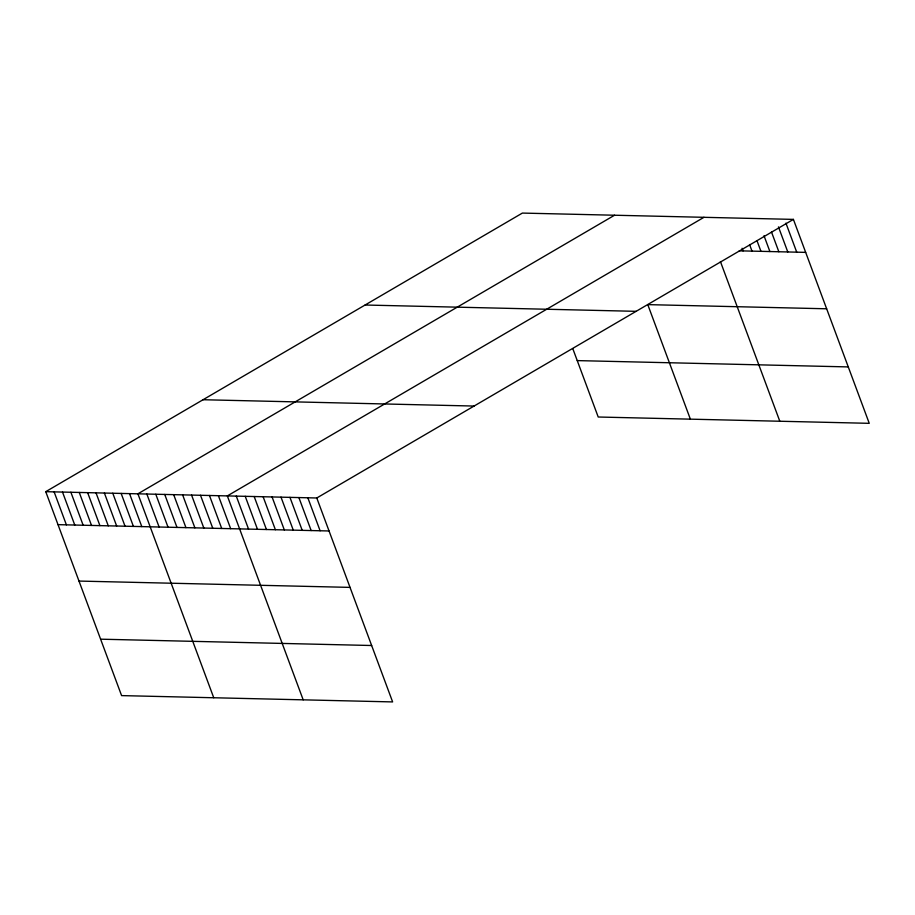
<?xml version="1.0" encoding="UTF-8"?>
<svg xmlns="http://www.w3.org/2000/svg" width="915" height="915" viewBox="0 0 915 915"><rect width="100%" height="100%" fill="white"/><g stroke="black" fill="none" stroke-linecap="round" stroke-linejoin="round"><path stroke-width="1.37" d="M45.75 491.675L316.784 497.989L392.626 701.919L121.592 695.606L45.75 491.675L522.374 213.081L793.408 219.394L869.25 423.325L598.216 417.011L572.916 348.97M614.525 215.231L137.902 493.814L213.744 697.756M703.967 217.312L227.343 495.907L303.185 699.838M316.784 497.989L793.408 219.394M739.229 250.824L805.669 252.38M826.657 308.79L647.774 304.626L690.368 419.162M365.085 305.015L636.119 311.329M577.239 360.601L848.274 366.915M203.039 399.729L474.073 406.054M58.011 524.65L329.045 530.975M78.999 581.071L350.033 587.384M100.616 639.185L371.65 645.51M785.939 223.146L796.725 252.174M778.459 226.897L787.781 251.957M771.482 231.964L778.837 251.751M764.014 235.715L769.892 251.545M757.025 240.782L760.948 251.339M749.557 244.534L752.004 251.122M742.088 248.274L743.06 250.916M720.425 261.576L779.809 421.243M307.84 497.783L320.101 530.757M298.896 497.577L311.157 530.551M289.952 497.36L302.213 530.345M281.008 497.154L293.269 530.14M272.064 496.948L284.325 529.934M263.12 496.742L275.381 529.716M254.176 496.525L266.437 529.51M245.231 496.319L257.492 529.305M236.287 496.113L248.548 529.099M218.399 495.701L230.66 528.676M209.455 495.484L221.716 528.47M200.511 495.278L212.772 528.264M191.567 495.072L203.828 528.047M182.623 494.866L194.884 527.841M173.678 494.649L185.939 527.635M164.734 494.443L176.995 527.429M155.79 494.237L168.051 527.223M146.846 494.031L159.107 527.006M129.53 493.62L141.791 526.605M121.146 493.425L133.418 526.411M112.774 493.231L125.035 526.216M104.39 493.036L116.663 526.022M96.018 492.842L108.279 525.828M87.634 492.647L99.907 525.633M79.262 492.453L91.523 525.439M70.878 492.259L83.151 525.233M62.506 492.064L74.767 525.038M54.122 491.87L66.395 524.844"/></g></svg>
